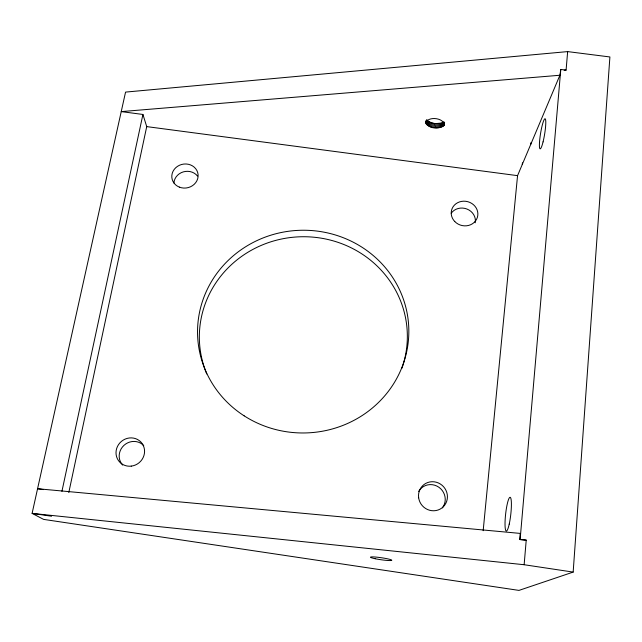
<?xml version="1.0" encoding="UTF-8"?>
<svg xmlns="http://www.w3.org/2000/svg" width="642" height="642" viewBox="0 0 642 642"><rect width="100%" height="100%" fill="white"/><g stroke="black" fill="none" stroke-linecap="round" stroke-linejoin="round"><path stroke-width="0.96" d="M425.67 122.678C428.551 116.186 442.86 117.687 444.513 124.556C440.613 130.19 425.758 128.898 425.887 121.001M573.162 572.094L609.9 56.961L567.656 51.601L125.559 92.095L32.1 513.391L43.608 519.386L518.961 590.399L573.162 572.094L524.137 564.727L32.1 513.391L51.561 516.216M524.137 564.727L526.223 540.139L519.683 539.513L520.213 533.406L37.573 488.731L43.367 489.589M564.158 70.275L566.083 70.106L567.656 51.601M483.169 530.717L517.556 175.651L559.896 75.25L560.787 69.432L566.083 70.106M520.148 539.24L560.787 69.432M530.733 144.41L530.894 142.733M522.283 164.448L522.436 162.827M441.022 127.252L441.536 123.063L443.903 121.916L443.389 126.121M441.929 126.931L442.442 122.742M442.723 126.554L443.237 122.357M443.911 125.639L444.32 122.269M444.288 125.11L444.593 122.582M435.348 127.774L435.87 123.585L441.536 123.063M436.576 127.814L437.09 123.633M437.772 127.79L438.285 123.601M438.927 127.686L439.441 123.497M440.011 127.501L440.524 123.312M430.63 126.851L431.151 122.67L428.334 121.338L426.609 119.661M431.745 127.188L432.267 122.999L431.151 122.67M432.917 127.453L433.438 123.272L432.267 122.999M434.128 127.646L434.642 123.465L433.438 123.272M425.79 123.272L426.111 120.752M426.071 123.858L426.497 120.503M426.513 124.436L427.042 120.247M427.091 124.997L427.62 120.808M427.805 125.527L428.334 121.338M428.639 126.017L429.169 121.828M429.586 126.466L430.116 122.277M68.798 492.542L146.721 126.61L142.925 114.461L121.234 111.604L559.896 75.25M61.929 491.331L142.925 114.461M519.683 539.513L526.223 540.139M434.642 123.465L435.87 123.585M146.721 126.61L517.556 175.651M206.748 373.965A104.012 99.935 -2 0 1 300.424 236.778A104.012 99.935 -2 0 1 401.956 368.171M122.654 465.097A14.357 13.651 -41.2 0 1 123.946 445.379A14.357 13.651 -41.2 0 1 143.752 445.628M173.918 183.01A13.017 11.861 -11.2 0 1 183.315 171.887A13.017 11.861 -11.2 0 1 197.511 176.069M418.672 491.403A14.501 14.02 50 0 1 438.839 487.222A14.501 14.02 50 0 1 442.394 507.87M451.214 213.248A13.193 12.11 14.5 0 1 467.015 209.059A13.193 12.11 14.5 0 1 475.216 222.782M244.169 415.847A105.657 101.364 -2 0 0 408.585 338.318A105.657 101.364 -2 0 0 256.8 240.662A105.657 101.364 -2 0 0 244.169 415.847M131.273 466.124A14.589 13.859 -40.7 0 0 142.131 443.542A14.589 13.859 -40.7 0 0 117.454 446.487A14.589 13.859 -40.7 0 0 131.273 466.124M179.367 187.127A13.209 12.013 -11.1 0 0 198.081 174.576A13.209 12.013 -11.1 0 0 177.433 166.39A13.209 12.013 -11.1 0 0 179.367 187.127M418.656 497.815A14.742 14.244 49.3 0 0 441.889 507.983A14.742 14.244 49.3 0 0 438.358 482.953A14.742 14.244 49.3 0 0 418.656 497.815M454.769 221.53A13.394 12.27 14.3 0 0 477.279 217.67A13.394 12.27 14.3 0 0 461.59 201.387A13.394 12.27 14.3 0 0 454.769 221.53M375.169 558.725A10.77 1.019 8.2 0 0 391.756 560.322A10.77 1.019 8.2 0 0 376.421 557.128A10.77 1.019 8.2 0 0 375.169 558.725M543.06 141.882A15.248 2.062 -80.7 0 0 545.098 118.762A15.248 2.062 -80.7 0 0 539.625 140.758A15.248 2.062 -80.7 0 0 543.06 141.882M509.226 524.113A17.013 2.584 -83.6 0 0 510.326 497.381A17.013 2.584 -83.6 0 0 505.085 521.087A17.013 2.584 -83.6 0 0 509.226 524.113"/></g></svg>
